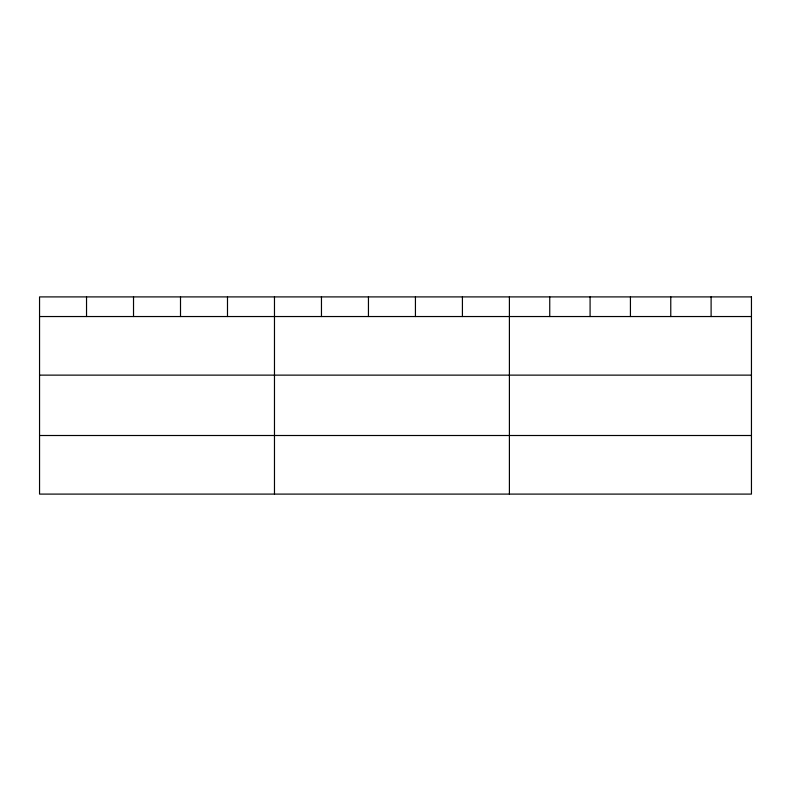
<?xml version="1.0" encoding="UTF-8"?>
<svg xmlns="http://www.w3.org/2000/svg" width="791" height="791" viewBox="0 0 791 791"><rect width="100%" height="100%" fill="white"/><g stroke="black" fill="none" stroke-linecap="round" stroke-linejoin="round"><path stroke-width="1.19" d="M39.55 316.538L751.45 316.538M39.55 375.132L751.45 375.132M39.55 435.505L751.45 435.505M711.109 296.902L711.109 316.538M670.768 296.902L670.768 316.538M630.427 296.902L630.427 316.538M590.086 296.902L590.086 316.538M549.745 296.902L549.745 316.538M509.404 296.902L509.404 494.098M462.419 296.902L462.419 316.538M415.433 296.902L415.433 316.538M368.448 296.902L368.448 316.538M321.462 296.902L321.462 316.538M274.477 296.902L274.477 494.098M227.492 296.902L227.492 316.538M180.506 296.902L180.506 316.538M133.521 296.902L133.521 316.538M86.535 296.902L86.535 316.538M751.45 296.902L39.55 296.902L39.55 494.098L751.45 494.098L751.45 296.902"/></g></svg>
